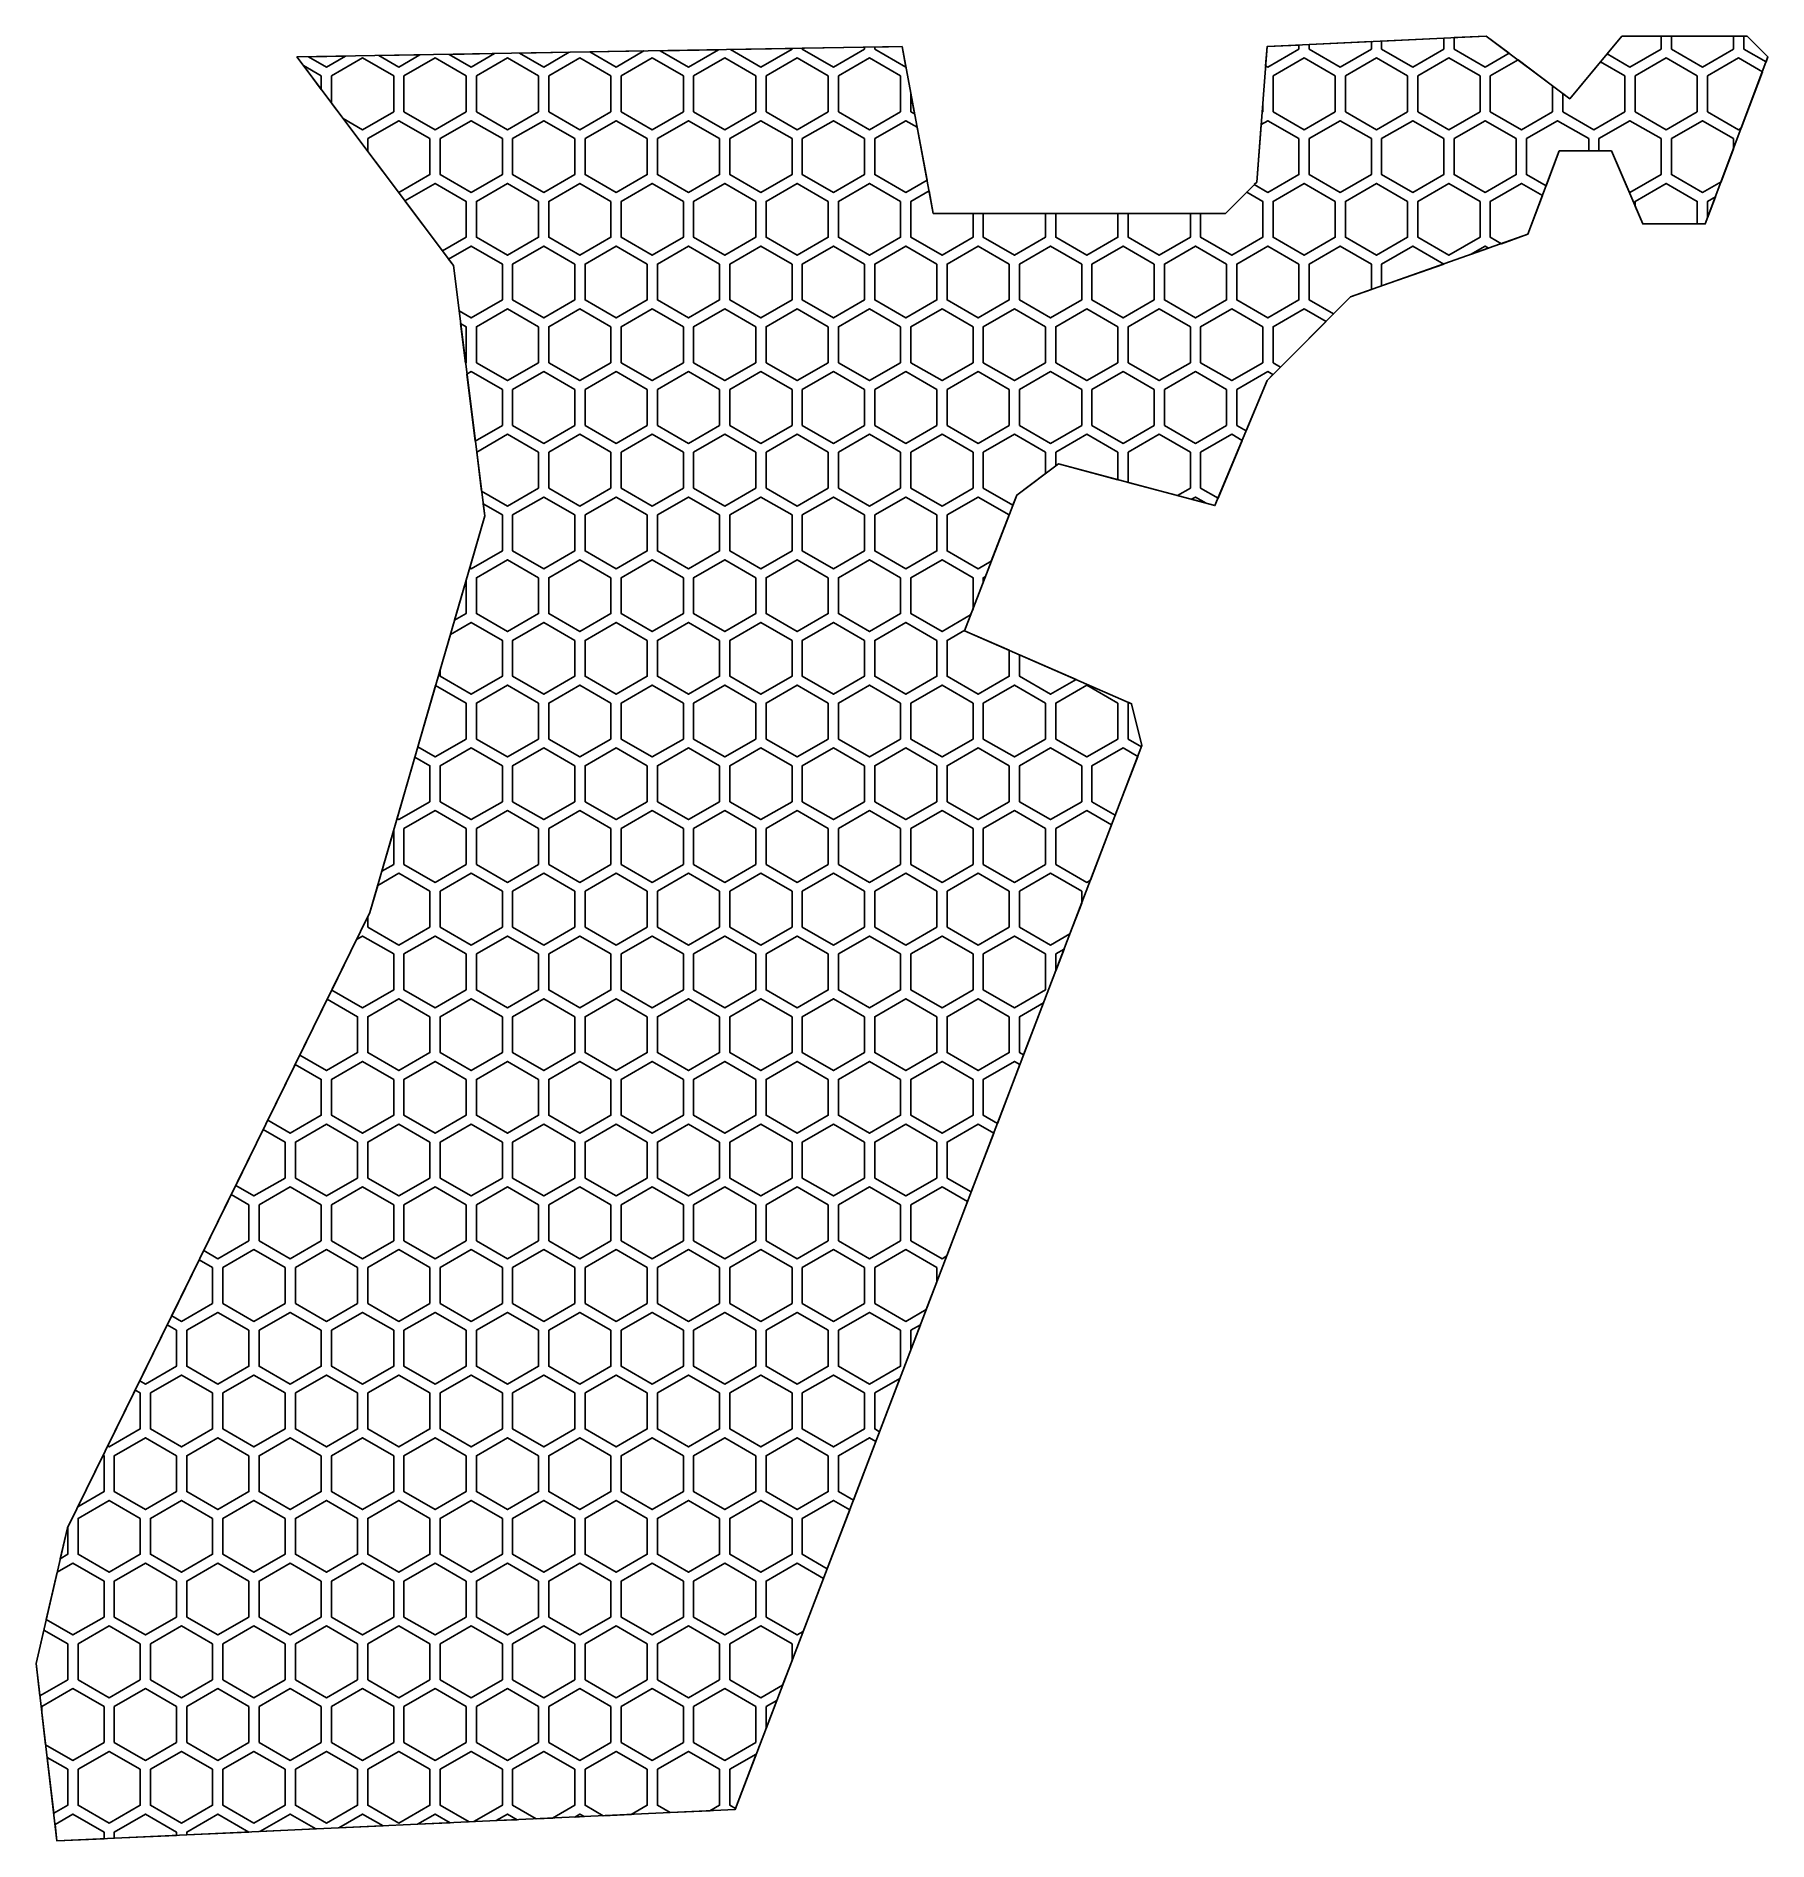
# Model space of a CAD drawing. Header units: millimetres. Extents: x 8.6 to 93.1, y 10.8 to 98.8.
import ezdxf

# ---------------------------------------------------------------- set-up
doc = ezdxf.new("R2010")
doc.units = ezdxf.units.MM
doc.layers.add('BORDER', color=3, linetype='Continuous')

msp = doc.modelspace()

# ---------------------------------------------------------------- linework, layer by layer
for points in [[(77.262, 98.693), (77.262, 98.157), (75.747, 97.282), (74.231, 98.157), (74.231, 98.549)], [(79.33, 98.792), (80.445, 97.956), (79.278, 97.282), (77.762, 98.157), (77.762, 98.717)], [(85.943, 98.792), (87.856, 98.792), (87.856, 98.157), (86.34, 97.282), (85.222, 97.927)], [(91.387, 98.792), (91.387, 98.157), (89.871, 97.282), (88.356, 98.157), (88.356, 98.792)], [(92.047, 98.792), (93.064, 97.774), (92.972, 97.53), (91.887, 98.157), (91.887, 98.792)], [(23.704, 97.815), (22.78, 97.282), (21.911, 97.784)], [(23.03, 95.523), (23.03, 96.849), (24.546, 97.724), (26.062, 96.849), (26.062, 95.099), (24.546, 94.224), (23.591, 94.775)], [(27.343, 97.878), (26.312, 97.282), (25.339, 97.843)], [(29.593, 96.849), (28.077, 97.724), (26.562, 96.849), (26.562, 95.099), (28.077, 94.224), (29.593, 95.099)], [(30.983, 97.941), (29.843, 97.282), (28.768, 97.902)], [(33.124, 96.849), (31.608, 97.724), (30.093, 96.849), (30.093, 95.099), (31.608, 94.224), (33.124, 95.099)], [(34.623, 98.003), (33.374, 97.282), (32.197, 97.961)], [(36.655, 96.849), (35.139, 97.724), (33.624, 96.849), (33.624, 95.099), (35.139, 94.224), (36.655, 95.099)], [(38.263, 98.066), (36.905, 97.282), (35.626, 98.021)], [(40.186, 96.849), (38.67, 97.724), (37.155, 96.849), (37.155, 95.099), (38.67, 94.224), (40.186, 95.099)], [(41.903, 98.129), (40.436, 97.282), (39.054, 98.08)], [(43.717, 96.849), (42.201, 97.724), (40.686, 96.849), (40.686, 95.099), (42.201, 94.224), (43.717, 95.099)], [(45.483, 98.191), (45.483, 98.157), (43.967, 97.282), (42.483, 98.139)], [(47.248, 96.849), (45.733, 97.724), (44.217, 96.849), (44.217, 95.099), (45.733, 94.224), (47.248, 95.099)], [(49.014, 98.251), (49.014, 98.157), (47.498, 97.282), (45.983, 98.157), (45.983, 98.199)], [(50.779, 96.849), (49.264, 97.724), (47.748, 96.849), (47.748, 95.099), (49.264, 94.224), (50.779, 95.099)], [(50.845, 98.283), (51.032, 97.284), (51.029, 97.282), (49.514, 98.157), (49.514, 98.26)], [(68.648, 98.283), (70.2, 98.357), (70.2, 98.157), (68.685, 97.282), (68.576, 97.345)], [(71.966, 96.849), (70.45, 97.724), (68.935, 96.849), (68.935, 95.099), (70.45, 94.224), (71.966, 95.099)], [(73.731, 98.525), (73.731, 98.157), (72.216, 97.282), (70.7, 98.157), (70.7, 98.381)], [(75.497, 96.849), (73.981, 97.724), (72.466, 96.849), (72.466, 95.099), (73.981, 94.224), (75.497, 95.099)], [(79.028, 96.849), (77.512, 97.724), (75.997, 96.849), (75.997, 95.099), (77.512, 94.224), (79.028, 95.099)], [(89.621, 96.849), (88.106, 97.724), (86.59, 96.849), (86.59, 95.099), (88.106, 94.224), (89.621, 95.099)], [(91.759, 94.295), (91.637, 94.224), (90.121, 95.099), (90.121, 96.849), (91.637, 97.724), (92.794, 97.056)], [(21.658, 97.353), (22.53, 96.849), (22.53, 96.189)], [(82.559, 96.37), (82.559, 95.099), (81.043, 94.224), (79.528, 95.099), (79.528, 96.849), (80.88, 97.629)], [(83.399, 95.74), (84.898, 97.538), (86.09, 96.849), (86.09, 95.099), (84.575, 94.224), (83.059, 95.099), (83.059, 95.995)], [(51.461, 94.994), (51.279, 95.099), (51.279, 95.965)], [(68.435, 95.51), (68.435, 95.099), (68.402, 95.08)], [(24.796, 93.169), (24.796, 93.791), (26.312, 94.666), (27.827, 93.791), (27.827, 92.041), (26.312, 91.166), (26.288, 91.18)], [(31.358, 93.791), (29.843, 94.666), (28.327, 93.791), (28.327, 92.041), (29.843, 91.166), (31.358, 92.041)], [(34.889, 93.791), (33.374, 94.666), (31.858, 93.791), (31.858, 92.041), (33.374, 91.166), (34.889, 92.041)], [(38.42, 93.791), (36.905, 94.666), (35.389, 93.791), (35.389, 92.041), (36.905, 91.166), (38.42, 92.041)], [(41.951, 93.791), (40.436, 94.666), (38.92, 93.791), (38.92, 92.041), (40.436, 91.166), (41.951, 92.041)], [(45.483, 93.791), (43.967, 94.666), (42.451, 93.791), (42.451, 92.041), (43.967, 91.166), (45.483, 92.041)], [(49.014, 93.791), (47.498, 94.666), (45.983, 93.791), (45.983, 92.041), (47.498, 91.166), (49.014, 92.041)], [(52.067, 91.765), (51.029, 91.166), (49.514, 92.041), (49.514, 93.791), (51.029, 94.666), (51.583, 94.346)], [(68.139, 91.67), (68.355, 94.476), (68.685, 94.666), (70.2, 93.791), (70.2, 92.041), (68.685, 91.166), (68.019, 91.55)], [(73.731, 93.791), (72.216, 94.666), (70.7, 93.791), (70.7, 92.041), (72.216, 91.166), (73.731, 92.041)], [(77.262, 93.791), (75.747, 94.666), (74.231, 93.791), (74.231, 92.041), (75.747, 91.166), (77.262, 92.041)], [(80.793, 93.791), (79.278, 94.666), (77.762, 93.791), (77.762, 92.041), (79.278, 91.166), (80.793, 92.041)], [(82.891, 93.196), (82.25, 91.489), (81.293, 92.041), (81.293, 93.791), (82.809, 94.666), (84.325, 93.791), (84.325, 93.196)], [(85.434, 93.196), (84.825, 93.196), (84.825, 93.791), (86.34, 94.666), (87.856, 93.791), (87.856, 92.041), (86.34, 91.166), (86.292, 91.194)], [(90.783, 91.693), (89.871, 91.166), (88.356, 92.041), (88.356, 93.791), (89.871, 94.666), (91.387, 93.791), (91.387, 93.301)], [(26.604, 90.758), (28.077, 91.608), (29.593, 90.733), (29.593, 88.983), (28.436, 88.315)], [(33.124, 90.733), (31.608, 91.608), (30.093, 90.733), (30.093, 88.983), (31.608, 88.108), (33.124, 88.983)], [(36.655, 90.733), (35.139, 91.608), (33.624, 90.733), (33.624, 88.983), (35.139, 88.108), (36.655, 88.983)], [(40.186, 90.733), (38.67, 91.608), (37.155, 90.733), (37.155, 88.983), (38.67, 88.108), (40.186, 88.983)], [(43.717, 90.733), (42.201, 91.608), (40.686, 90.733), (40.686, 88.983), (42.201, 88.108), (43.717, 88.983)], [(47.248, 90.733), (45.733, 91.608), (44.217, 90.733), (44.217, 88.983), (45.733, 88.108), (47.248, 88.983)], [(50.779, 90.733), (49.264, 91.608), (47.748, 90.733), (47.748, 88.983), (49.264, 88.108), (50.779, 88.983)], [(71.966, 90.733), (70.45, 91.608), (68.935, 90.733), (68.935, 88.983), (70.45, 88.108), (71.966, 88.983)], [(75.497, 90.733), (73.981, 91.608), (72.466, 90.733), (72.466, 88.983), (73.981, 88.108), (75.497, 88.983)], [(79.028, 90.733), (77.512, 91.608), (75.997, 90.733), (75.997, 88.983), (77.512, 88.108), (79.028, 88.983)], [(81.365, 89.127), (80.07, 88.67), (79.528, 88.983), (79.528, 90.733), (81.043, 91.608), (82.072, 91.014)], [(86.96, 89.636), (86.59, 90.499), (86.59, 90.733), (88.106, 91.608), (89.621, 90.733), (89.621, 89.636)], [(52.371, 90.144), (54.31, 90.144), (54.31, 88.983), (52.795, 88.108), (51.279, 88.983), (51.279, 90.733), (52.164, 91.244)], [(66.613, 90.144), (67.653, 91.184), (68.435, 90.733), (68.435, 88.983), (66.919, 88.108), (65.404, 88.983), (65.404, 90.144)], [(90.121, 89.927), (90.121, 90.733), (90.507, 90.956)], [(57.841, 90.144), (57.841, 88.983), (56.326, 88.108), (54.81, 88.983), (54.81, 90.144)], [(61.372, 90.144), (61.372, 88.983), (59.857, 88.108), (58.341, 88.983), (58.341, 90.144)], [(64.904, 90.144), (64.904, 88.983), (63.388, 88.108), (61.872, 88.983), (61.872, 90.144)], [(28.972, 87.601), (28.738, 87.912), (29.843, 88.55), (31.358, 87.675), (31.358, 85.925), (29.843, 85.05), (29.248, 85.393)], [(34.889, 87.675), (33.374, 88.55), (31.858, 87.675), (31.858, 85.925), (33.374, 85.05), (34.889, 85.925)], [(38.42, 87.675), (36.905, 88.55), (35.389, 87.675), (35.389, 85.925), (36.905, 85.05), (38.42, 85.925)], [(41.951, 87.675), (40.436, 88.55), (38.92, 87.675), (38.92, 85.925), (40.436, 85.05), (41.951, 85.925)], [(45.483, 87.675), (43.967, 88.55), (42.451, 87.675), (42.451, 85.925), (43.967, 85.05), (45.483, 85.925)], [(49.014, 87.675), (47.498, 88.55), (45.983, 87.675), (45.983, 85.925), (47.498, 85.05), (49.014, 85.925)], [(52.545, 87.675), (51.029, 88.55), (49.514, 87.675), (49.514, 85.925), (51.029, 85.05), (52.545, 85.925)], [(56.076, 87.675), (54.56, 88.55), (53.045, 87.675), (53.045, 85.925), (54.56, 85.05), (56.076, 85.925)], [(59.607, 87.675), (58.091, 88.55), (56.576, 87.675), (56.576, 85.925), (58.091, 85.05), (59.607, 85.925)], [(63.138, 87.675), (61.622, 88.55), (60.107, 87.675), (60.107, 85.925), (61.622, 85.05), (63.138, 85.925)], [(66.669, 87.675), (65.154, 88.55), (63.638, 87.675), (63.638, 85.925), (65.154, 85.05), (66.669, 85.925)], [(70.2, 87.675), (68.685, 88.55), (67.169, 87.675), (67.169, 85.925), (68.685, 85.05), (70.2, 85.925)], [(72.717, 86.075), (71.884, 85.242), (70.7, 85.925), (70.7, 87.675), (72.216, 88.55), (73.731, 87.675), (73.731, 86.433)], [(74.231, 86.609), (74.231, 87.675), (75.747, 88.55), (77.258, 87.678)], [(78.567, 88.139), (79.278, 88.55), (79.449, 88.451)], [(33.124, 84.617), (31.608, 85.492), (30.093, 84.617), (30.093, 82.867), (31.608, 81.992), (33.124, 82.867)], [(36.655, 84.617), (35.139, 85.492), (33.624, 84.617), (33.624, 82.867), (35.139, 81.992), (36.655, 82.867)], [(40.186, 84.617), (38.67, 85.492), (37.155, 84.617), (37.155, 82.867), (38.67, 81.992), (40.186, 82.867)], [(43.717, 84.617), (42.201, 85.492), (40.686, 84.617), (40.686, 82.867), (42.201, 81.992), (43.717, 82.867)], [(47.248, 84.617), (45.733, 85.492), (44.217, 84.617), (44.217, 82.867), (45.733, 81.992), (47.248, 82.867)], [(50.779, 84.617), (49.264, 85.492), (47.748, 84.617), (47.748, 82.867), (49.264, 81.992), (50.779, 82.867)], [(54.31, 84.617), (52.795, 85.492), (51.279, 84.617), (51.279, 82.867), (52.795, 81.992), (54.31, 82.867)], [(57.841, 84.617), (56.326, 85.492), (54.81, 84.617), (54.81, 82.867), (56.326, 81.992), (57.841, 82.867)], [(61.372, 84.617), (59.857, 85.492), (58.341, 84.617), (58.341, 82.867), (59.857, 81.992), (61.372, 82.867)], [(64.904, 84.617), (63.388, 85.492), (61.872, 84.617), (61.872, 82.867), (63.388, 81.992), (64.904, 82.867)], [(68.435, 84.617), (66.919, 85.492), (65.404, 84.617), (65.404, 82.867), (66.919, 81.992), (68.435, 82.867)], [(69.299, 82.657), (68.935, 82.867), (68.935, 84.617), (70.45, 85.492), (71.518, 84.876)], [(29.325, 84.771), (29.593, 84.617), (29.593, 82.867), (29.565, 82.851)], [(29.633, 82.313), (29.843, 82.434), (31.358, 81.559), (31.358, 79.809), (30.041, 79.048)], [(34.889, 81.559), (33.374, 82.434), (31.858, 81.559), (31.858, 79.809), (33.374, 78.934), (34.889, 79.809)], [(38.42, 81.559), (36.905, 82.434), (35.389, 81.559), (35.389, 79.809), (36.905, 78.934), (38.42, 79.809)], [(41.951, 81.559), (40.436, 82.434), (38.92, 81.559), (38.92, 79.809), (40.436, 78.934), (41.951, 79.809)], [(45.483, 81.559), (43.967, 82.434), (42.451, 81.559), (42.451, 79.809), (43.967, 78.934), (45.483, 79.809)], [(49.014, 81.559), (47.498, 82.434), (45.983, 81.559), (45.983, 79.809), (47.498, 78.934), (49.014, 79.809)], [(52.545, 81.559), (51.029, 82.434), (49.514, 81.559), (49.514, 79.809), (51.029, 78.934), (52.545, 79.809)], [(56.076, 81.559), (54.56, 82.434), (53.045, 81.559), (53.045, 79.809), (54.56, 78.934), (56.076, 79.809)], [(59.607, 81.559), (58.091, 82.434), (56.576, 81.559), (56.576, 79.809), (58.091, 78.934), (59.607, 79.809)], [(63.138, 81.559), (61.622, 82.434), (60.107, 81.559), (60.107, 79.809), (61.622, 78.934), (63.138, 79.809)], [(66.669, 81.559), (65.154, 82.434), (63.638, 81.559), (63.638, 79.809), (65.154, 78.934), (66.669, 79.809)], [(68.648, 82.006), (67.623, 79.547), (67.169, 79.809), (67.169, 81.559), (68.685, 82.434), (68.933, 82.291)], [(30.108, 78.51), (31.608, 79.376), (33.124, 78.501), (33.124, 76.751), (31.608, 75.876), (30.346, 76.605)], [(36.655, 78.501), (35.139, 79.376), (33.624, 78.501), (33.624, 76.751), (35.139, 75.876), (36.655, 76.751)], [(40.186, 78.501), (38.67, 79.376), (37.155, 78.501), (37.155, 76.751), (38.67, 75.876), (40.186, 76.751)], [(43.717, 78.501), (42.201, 79.376), (40.686, 78.501), (40.686, 76.751), (42.201, 75.876), (43.717, 76.751)], [(47.248, 78.501), (45.733, 79.376), (44.217, 78.501), (44.217, 76.751), (45.733, 75.876), (47.248, 76.751)], [(50.779, 78.501), (49.264, 79.376), (47.748, 78.501), (47.748, 76.751), (49.264, 75.876), (50.779, 76.751)], [(54.31, 78.501), (52.795, 79.376), (51.279, 78.501), (51.279, 76.751), (52.795, 75.876), (54.31, 76.751)], [(56.44, 76.41), (56.251, 75.919), (54.81, 76.751), (54.81, 78.501), (56.326, 79.376), (57.841, 78.501), (57.841, 77.461)], [(58.475, 77.936), (58.341, 77.836), (58.341, 78.501), (59.857, 79.376), (61.372, 78.501), (61.372, 77.163)], [(61.872, 77.03), (61.872, 78.501), (63.388, 79.376), (64.904, 78.501), (64.904, 76.751), (64.277, 76.389)], [(66.254, 76.26), (65.404, 76.751), (65.404, 78.501), (66.919, 79.376), (67.429, 79.081)], [(30.498, 75.393), (30.424, 75.982), (31.358, 75.443), (31.358, 73.693), (29.843, 72.818), (29.765, 72.863)], [(34.889, 75.443), (33.374, 76.318), (31.858, 75.443), (31.858, 73.693), (33.374, 72.818), (34.889, 73.693)], [(38.42, 75.443), (36.905, 76.318), (35.389, 75.443), (35.389, 73.693), (36.905, 72.818), (38.42, 73.693)], [(41.951, 75.443), (40.436, 76.318), (38.92, 75.443), (38.92, 73.693), (40.436, 72.818), (41.951, 73.693)], [(45.483, 75.443), (43.967, 76.318), (42.451, 75.443), (42.451, 73.693), (43.967, 72.818), (45.483, 73.693)], [(49.014, 75.443), (47.498, 76.318), (45.983, 75.443), (45.983, 73.693), (47.498, 72.818), (49.014, 73.693)], [(52.545, 75.443), (51.029, 76.318), (49.514, 75.443), (49.514, 73.693), (51.029, 72.818), (52.545, 73.693)], [(55.2, 73.188), (54.56, 72.818), (53.045, 73.693), (53.045, 75.443), (54.56, 76.318), (56.069, 75.447)], [(64.961, 76.207), (65.154, 76.318), (65.678, 76.015)], [(33.124, 72.385), (31.608, 73.26), (30.093, 72.385), (30.093, 70.635), (31.608, 69.76), (33.124, 70.635)], [(36.655, 72.385), (35.139, 73.26), (33.624, 72.385), (33.624, 70.635), (35.139, 69.76), (36.655, 70.635)], [(40.186, 72.385), (38.67, 73.26), (37.155, 72.385), (37.155, 70.635), (38.67, 69.76), (40.186, 70.635)], [(43.717, 72.385), (42.201, 73.26), (40.686, 72.385), (40.686, 70.635), (42.201, 69.76), (43.717, 70.635)], [(47.248, 72.385), (45.733, 73.26), (44.217, 72.385), (44.217, 70.635), (45.733, 69.76), (47.248, 70.635)], [(50.779, 72.385), (49.264, 73.26), (47.748, 72.385), (47.748, 70.635), (49.264, 69.76), (50.779, 70.635)], [(54.192, 70.567), (52.795, 69.76), (51.279, 70.635), (51.279, 72.385), (52.795, 73.26), (54.31, 72.385), (54.31, 70.873)], [(29.593, 72.266), (29.593, 70.635), (29.026, 70.308)], [(54.81, 72.173), (54.81, 72.385), (54.915, 72.445)], [(28.825, 69.614), (29.843, 70.202), (31.358, 69.327), (31.358, 67.577), (29.843, 66.702), (28.327, 67.577), (28.327, 67.894)], [(34.889, 69.327), (33.374, 70.202), (31.858, 69.327), (31.858, 67.577), (33.374, 66.702), (34.889, 67.577)], [(38.42, 69.327), (36.905, 70.202), (35.389, 69.327), (35.389, 67.577), (36.905, 66.702), (38.42, 67.577)], [(41.951, 69.327), (40.436, 70.202), (38.92, 69.327), (38.92, 67.577), (40.436, 66.702), (41.951, 67.577)], [(45.483, 69.327), (43.967, 70.202), (42.451, 69.327), (42.451, 67.577), (43.967, 66.702), (45.483, 67.577)], [(49.014, 69.327), (47.498, 70.202), (45.983, 69.327), (45.983, 67.577), (47.498, 66.702), (49.014, 67.577)], [(52.545, 69.327), (51.029, 70.202), (49.514, 69.327), (49.514, 67.577), (51.029, 66.702), (52.545, 67.577)], [(53.897, 69.797), (56.076, 68.844), (56.076, 67.577), (54.56, 66.702), (53.045, 67.577), (53.045, 69.327), (53.907, 69.825)], [(59.333, 67.419), (58.091, 66.702), (56.576, 67.577), (56.576, 68.625)], [(28.105, 67.128), (29.593, 66.269), (29.593, 64.519), (28.077, 63.644), (27.237, 64.129)], [(33.124, 66.269), (31.608, 67.144), (30.093, 66.269), (30.093, 64.519), (31.608, 63.644), (33.124, 64.519)], [(36.655, 66.269), (35.139, 67.144), (33.624, 66.269), (33.624, 64.519), (35.139, 63.644), (36.655, 64.519)], [(40.186, 66.269), (38.67, 67.144), (37.155, 66.269), (37.155, 64.519), (38.67, 63.644), (40.186, 64.519)], [(43.717, 66.269), (42.201, 67.144), (40.686, 66.269), (40.686, 64.519), (42.201, 63.644), (43.717, 64.519)], [(47.248, 66.269), (45.733, 67.144), (44.217, 66.269), (44.217, 64.519), (45.733, 63.644), (47.248, 64.519)], [(50.779, 66.269), (49.264, 67.144), (47.748, 66.269), (47.748, 64.519), (49.264, 63.644), (50.779, 64.519)], [(54.31, 66.269), (52.795, 67.144), (51.279, 66.269), (51.279, 64.519), (52.795, 63.644), (54.31, 64.519)], [(57.841, 66.269), (56.326, 67.144), (54.81, 66.269), (54.81, 64.519), (56.326, 63.644), (57.841, 64.519)], [(61.372, 66.269), (59.857, 67.144), (58.341, 66.269), (58.341, 64.519), (59.857, 63.644), (61.372, 64.519)], [(62.035, 66.237), (62.544, 64.202), (62.522, 64.144), (61.872, 64.519), (61.872, 66.269), (61.911, 66.291)], [(27.094, 63.634), (27.827, 63.211), (27.827, 61.461), (26.312, 60.586), (26.226, 60.635)], [(31.358, 63.211), (29.843, 64.086), (28.327, 63.211), (28.327, 61.461), (29.843, 60.586), (31.358, 61.461)], [(34.889, 63.211), (33.374, 64.086), (31.858, 63.211), (31.858, 61.461), (33.374, 60.586), (34.889, 61.461)], [(38.42, 63.211), (36.905, 64.086), (35.389, 63.211), (35.389, 61.461), (36.905, 60.586), (38.42, 61.461)], [(41.951, 63.211), (40.436, 64.086), (38.92, 63.211), (38.92, 61.461), (40.436, 60.586), (41.951, 61.461)], [(45.483, 63.211), (43.967, 64.086), (42.451, 63.211), (42.451, 61.461), (43.967, 60.586), (45.483, 61.461)], [(49.014, 63.211), (47.498, 64.086), (45.983, 63.211), (45.983, 61.461), (47.498, 60.586), (49.014, 61.461)], [(52.545, 63.211), (51.029, 64.086), (49.514, 63.211), (49.514, 61.461), (51.029, 60.586), (52.545, 61.461)], [(56.076, 63.211), (54.56, 64.086), (53.045, 63.211), (53.045, 61.461), (54.56, 60.586), (56.076, 61.461)], [(59.607, 63.211), (58.091, 64.086), (56.576, 63.211), (56.576, 61.461), (58.091, 60.586), (59.607, 61.461)], [(61.245, 60.804), (60.107, 61.461), (60.107, 63.211), (61.622, 64.086), (62.341, 63.671)], [(29.593, 60.153), (28.077, 61.028), (26.562, 60.153), (26.562, 58.403), (28.077, 57.528), (29.593, 58.403)], [(33.124, 60.153), (31.608, 61.028), (30.093, 60.153), (30.093, 58.403), (31.608, 57.528), (33.124, 58.403)], [(36.655, 60.153), (35.139, 61.028), (33.624, 60.153), (33.624, 58.403), (35.139, 57.528), (36.655, 58.403)], [(40.186, 60.153), (38.67, 61.028), (37.155, 60.153), (37.155, 58.403), (38.67, 57.528), (40.186, 58.403)], [(43.717, 60.153), (42.201, 61.028), (40.686, 60.153), (40.686, 58.403), (42.201, 57.528), (43.717, 58.403)], [(47.248, 60.153), (45.733, 61.028), (44.217, 60.153), (44.217, 58.403), (45.733, 57.528), (47.248, 58.403)], [(50.779, 60.153), (49.264, 61.028), (47.748, 60.153), (47.748, 58.403), (49.264, 57.528), (50.779, 58.403)], [(54.31, 60.153), (52.795, 61.028), (51.279, 60.153), (51.279, 58.403), (52.795, 57.528), (54.31, 58.403)], [(57.841, 60.153), (56.326, 61.028), (54.81, 60.153), (54.81, 58.403), (56.326, 57.528), (57.841, 58.403)], [(60.03, 57.628), (59.857, 57.528), (58.341, 58.403), (58.341, 60.153), (59.857, 61.028), (61.064, 60.331)], [(26.062, 60.068), (26.062, 58.403), (25.483, 58.069)], [(24.902, 56.063), (25.282, 57.376), (26.312, 57.97), (27.827, 57.095), (27.827, 55.345), (26.312, 54.47), (24.796, 55.345), (24.796, 55.847)], [(31.358, 57.095), (29.843, 57.97), (28.327, 57.095), (28.327, 55.345), (29.843, 54.47), (31.358, 55.345)], [(34.889, 57.095), (33.374, 57.97), (31.858, 57.095), (31.858, 55.345), (33.374, 54.47), (34.889, 55.345)], [(38.42, 57.095), (36.905, 57.97), (35.389, 57.095), (35.389, 55.345), (36.905, 54.47), (38.42, 55.345)], [(41.951, 57.095), (40.436, 57.97), (38.92, 57.095), (38.92, 55.345), (40.436, 54.47), (41.951, 55.345)], [(45.483, 57.095), (43.967, 57.97), (42.451, 57.095), (42.451, 55.345), (43.967, 54.47), (45.483, 55.345)], [(49.014, 57.095), (47.498, 57.97), (45.983, 57.095), (45.983, 55.345), (47.498, 54.47), (49.014, 55.345)], [(52.545, 57.095), (51.029, 57.97), (49.514, 57.095), (49.514, 55.345), (51.029, 54.47), (52.545, 55.345)], [(56.076, 57.095), (54.56, 57.97), (53.045, 57.095), (53.045, 55.345), (54.56, 54.47), (56.076, 55.345)], [(59.03, 55.012), (58.091, 54.47), (56.576, 55.345), (56.576, 57.095), (58.091, 57.97), (59.607, 57.095), (59.607, 56.521)], [(24.253, 54.743), (24.546, 54.912), (26.062, 54.037), (26.062, 52.287), (24.546, 51.412), (23.043, 52.28)], [(29.593, 54.037), (28.077, 54.912), (26.562, 54.037), (26.562, 52.287), (28.077, 51.412), (29.593, 52.287)], [(33.124, 54.037), (31.608, 54.912), (30.093, 54.037), (30.093, 52.287), (31.608, 51.412), (33.124, 52.287)], [(36.655, 54.037), (35.139, 54.912), (33.624, 54.037), (33.624, 52.287), (35.139, 51.412), (36.655, 52.287)], [(40.186, 54.037), (38.67, 54.912), (37.155, 54.037), (37.155, 52.287), (38.67, 51.412), (40.186, 52.287)], [(43.717, 54.037), (42.201, 54.912), (40.686, 54.037), (40.686, 52.287), (42.201, 51.412), (43.717, 52.287)], [(47.248, 54.037), (45.733, 54.912), (44.217, 54.037), (44.217, 52.287), (45.733, 51.412), (47.248, 52.287)], [(50.779, 54.037), (49.264, 54.912), (47.748, 54.037), (47.748, 52.287), (49.264, 51.412), (50.779, 52.287)], [(54.31, 54.037), (52.795, 54.912), (51.279, 54.037), (51.279, 52.287), (52.795, 51.412), (54.31, 52.287)], [(57.841, 54.037), (56.326, 54.912), (54.81, 54.037), (54.81, 52.287), (56.326, 51.412), (57.841, 52.287)], [(58.341, 53.211), (58.341, 54.037), (58.747, 54.271)], [(22.822, 51.83), (24.296, 50.979), (24.296, 49.229), (22.78, 48.354), (21.482, 49.104)], [(27.827, 50.979), (26.312, 51.854), (24.796, 50.979), (24.796, 49.229), (26.312, 48.354), (27.827, 49.229)], [(31.358, 50.979), (29.843, 51.854), (28.327, 50.979), (28.327, 49.229), (29.843, 48.354), (31.358, 49.229)], [(34.889, 50.979), (33.374, 51.854), (31.858, 50.979), (31.858, 49.229), (33.374, 48.354), (34.889, 49.229)], [(38.42, 50.979), (36.905, 51.854), (35.389, 50.979), (35.389, 49.229), (36.905, 48.354), (38.42, 49.229)], [(41.951, 50.979), (40.436, 51.854), (38.92, 50.979), (38.92, 49.229), (40.436, 48.354), (41.951, 49.229)], [(45.483, 50.979), (43.967, 51.854), (42.451, 50.979), (42.451, 49.229), (43.967, 48.354), (45.483, 49.229)], [(49.014, 50.979), (47.498, 51.854), (45.983, 50.979), (45.983, 49.229), (47.498, 48.354), (49.014, 49.229)], [(52.545, 50.979), (51.029, 51.854), (49.514, 50.979), (49.514, 49.229), (51.029, 48.354), (52.545, 49.229)], [(56.076, 50.979), (54.56, 51.854), (53.045, 50.979), (53.045, 49.229), (54.56, 48.354), (56.076, 49.229)], [(56.775, 49.114), (56.576, 49.229), (56.576, 50.979), (57.746, 51.655)], [(21.261, 48.654), (22.53, 47.921), (22.53, 46.171), (21.015, 45.296), (19.92, 45.928)], [(26.062, 47.921), (24.546, 48.796), (23.03, 47.921), (23.03, 46.171), (24.546, 45.296), (26.062, 46.171)], [(29.593, 47.921), (28.077, 48.796), (26.562, 47.921), (26.562, 46.171), (28.077, 45.296), (29.593, 46.171)], [(33.124, 47.921), (31.608, 48.796), (30.093, 47.921), (30.093, 46.171), (31.608, 45.296), (33.124, 46.171)], [(36.655, 47.921), (35.139, 48.796), (33.624, 47.921), (33.624, 46.171), (35.139, 45.296), (36.655, 46.171)], [(40.186, 47.921), (38.67, 48.796), (37.155, 47.921), (37.155, 46.171), (38.67, 45.296), (40.186, 46.171)], [(43.717, 47.921), (42.201, 48.796), (40.686, 47.921), (40.686, 46.171), (42.201, 45.296), (43.717, 46.171)], [(47.248, 47.921), (45.733, 48.796), (44.217, 47.921), (44.217, 46.171), (45.733, 45.296), (47.248, 46.171)], [(50.779, 47.921), (49.264, 48.796), (47.748, 47.921), (47.748, 46.171), (49.264, 45.296), (50.779, 46.171)], [(54.31, 47.921), (52.795, 48.796), (51.279, 47.921), (51.279, 46.171), (52.795, 45.296), (54.31, 46.171)], [(55.498, 45.774), (54.81, 46.171), (54.81, 47.921), (56.326, 48.796), (56.594, 48.641)], [(19.699, 45.478), (20.765, 44.863), (20.765, 43.113), (19.249, 42.238), (18.359, 42.752)], [(24.296, 44.863), (22.78, 45.738), (21.265, 44.863), (21.265, 43.113), (22.78, 42.238), (24.296, 43.113)], [(27.827, 44.863), (26.312, 45.738), (24.796, 44.863), (24.796, 43.113), (26.312, 42.238), (27.827, 43.113)], [(31.358, 44.863), (29.843, 45.738), (28.327, 44.863), (28.327, 43.113), (29.843, 42.238), (31.358, 43.113)], [(34.889, 44.863), (33.374, 45.738), (31.858, 44.863), (31.858, 43.113), (33.374, 42.238), (34.889, 43.113)], [(38.42, 44.863), (36.905, 45.738), (35.389, 44.863), (35.389, 43.113), (36.905, 42.238), (38.42, 43.113)], [(41.951, 44.863), (40.436, 45.738), (38.92, 44.863), (38.92, 43.113), (40.436, 42.238), (41.951, 43.113)], [(45.483, 44.863), (43.967, 45.738), (42.451, 44.863), (42.451, 43.113), (43.967, 42.238), (45.483, 43.113)], [(49.014, 44.863), (47.498, 45.738), (45.983, 44.863), (45.983, 43.113), (47.498, 42.238), (49.014, 43.113)], [(52.545, 44.863), (51.029, 45.738), (49.514, 44.863), (49.514, 43.113), (51.029, 42.238), (52.545, 43.113)], [(54.221, 42.434), (53.045, 43.113), (53.045, 44.863), (54.56, 45.738), (55.317, 45.301)], [(18.138, 42.302), (18.999, 41.805), (18.999, 40.055), (17.484, 39.18), (16.798, 39.576)], [(22.53, 41.805), (21.015, 42.68), (19.499, 41.805), (19.499, 40.055), (21.015, 39.18), (22.53, 40.055)], [(26.062, 41.805), (24.546, 42.68), (23.03, 41.805), (23.03, 40.055), (24.546, 39.18), (26.062, 40.055)], [(29.593, 41.805), (28.077, 42.68), (26.562, 41.805), (26.562, 40.055), (28.077, 39.18), (29.593, 40.055)], [(33.124, 41.805), (31.608, 42.68), (30.093, 41.805), (30.093, 40.055), (31.608, 39.18), (33.124, 40.055)], [(36.655, 41.805), (35.139, 42.68), (33.624, 41.805), (33.624, 40.055), (35.139, 39.18), (36.655, 40.055)], [(40.186, 41.805), (38.67, 42.68), (37.155, 41.805), (37.155, 40.055), (38.67, 39.18), (40.186, 40.055)], [(43.717, 41.805), (42.201, 42.68), (40.686, 41.805), (40.686, 40.055), (42.201, 39.18), (43.717, 40.055)], [(47.248, 41.805), (45.733, 42.68), (44.217, 41.805), (44.217, 40.055), (45.733, 39.18), (47.248, 40.055)], [(50.779, 41.805), (49.264, 42.68), (47.748, 41.805), (47.748, 40.055), (49.264, 39.18), (50.779, 40.055)], [(53.028, 39.315), (52.795, 39.18), (51.279, 40.055), (51.279, 41.805), (52.795, 42.68), (54.04, 41.961)], [(20.765, 38.747), (19.249, 39.622), (17.734, 38.747), (17.734, 36.997), (19.249, 36.122), (20.765, 36.997)], [(24.296, 38.747), (22.78, 39.622), (21.265, 38.747), (21.265, 36.997), (22.78, 36.122), (24.296, 36.997)], [(27.827, 38.747), (26.312, 39.622), (24.796, 38.747), (24.796, 36.997), (26.312, 36.122), (27.827, 36.997)], [(31.358, 38.747), (29.843, 39.622), (28.327, 38.747), (28.327, 36.997), (29.843, 36.122), (31.358, 36.997)], [(34.889, 38.747), (33.374, 39.622), (31.858, 38.747), (31.858, 36.997), (33.374, 36.122), (34.889, 36.997)], [(38.42, 38.747), (36.905, 39.622), (35.389, 38.747), (35.389, 36.997), (36.905, 36.122), (38.42, 36.997)], [(41.951, 38.747), (40.436, 39.622), (38.92, 38.747), (38.92, 36.997), (40.436, 36.122), (41.951, 36.997)], [(45.483, 38.747), (43.967, 39.622), (42.451, 38.747), (42.451, 36.997), (43.967, 36.122), (45.483, 36.997)], [(49.014, 38.747), (47.498, 39.622), (45.983, 38.747), (45.983, 36.997), (47.498, 36.122), (49.014, 36.997)], [(52.028, 36.698), (51.029, 36.122), (49.514, 36.997), (49.514, 38.747), (51.029, 39.622), (52.545, 38.747), (52.545, 38.05)], [(16.577, 39.126), (17.234, 38.747), (17.234, 36.997), (15.718, 36.122), (15.237, 36.4)], [(18.999, 35.689), (17.484, 36.564), (15.968, 35.689), (15.968, 33.939), (17.484, 33.064), (18.999, 33.939)], [(22.53, 35.689), (21.015, 36.564), (19.499, 35.689), (19.499, 33.939), (21.015, 33.064), (22.53, 33.939)], [(26.062, 35.689), (24.546, 36.564), (23.03, 35.689), (23.03, 33.939), (24.546, 33.064), (26.062, 33.939)], [(29.593, 35.689), (28.077, 36.564), (26.562, 35.689), (26.562, 33.939), (28.077, 33.064), (29.593, 33.939)], [(33.124, 35.689), (31.608, 36.564), (30.093, 35.689), (30.093, 33.939), (31.608, 33.064), (33.124, 33.939)], [(36.655, 35.689), (35.139, 36.564), (33.624, 35.689), (33.624, 33.939), (35.139, 33.064), (36.655, 33.939)], [(40.186, 35.689), (38.67, 36.564), (37.155, 35.689), (37.155, 33.939), (38.67, 33.064), (40.186, 33.939)], [(43.717, 35.689), (42.201, 36.564), (40.686, 35.689), (40.686, 33.939), (42.201, 33.064), (43.717, 33.939)], [(47.248, 35.689), (45.733, 36.564), (44.217, 35.689), (44.217, 33.939), (45.733, 33.064), (47.248, 33.939)], [(50.779, 35.689), (49.264, 36.564), (47.748, 35.689), (47.748, 33.939), (49.264, 33.064), (50.779, 33.939)], [(15.016, 35.95), (15.468, 35.689), (15.468, 33.939), (13.953, 33.064), (13.676, 33.224)], [(51.279, 34.74), (51.279, 35.689), (51.745, 35.957)], [(17.234, 32.631), (15.718, 33.506), (14.203, 32.631), (14.203, 30.881), (15.718, 30.006), (17.234, 30.881)], [(20.765, 32.631), (19.249, 33.506), (17.734, 32.631), (17.734, 30.881), (19.249, 30.006), (20.765, 30.881)], [(24.296, 32.631), (22.78, 33.506), (21.265, 32.631), (21.265, 30.881), (22.78, 30.006), (24.296, 30.881)], [(27.827, 32.631), (26.312, 33.506), (24.796, 32.631), (24.796, 30.881), (26.312, 30.006), (27.827, 30.881)], [(31.358, 32.631), (29.843, 33.506), (28.327, 32.631), (28.327, 30.881), (29.843, 30.006), (31.358, 30.881)], [(34.889, 32.631), (33.374, 33.506), (31.858, 32.631), (31.858, 30.881), (33.374, 30.006), (34.889, 30.881)], [(38.42, 32.631), (36.905, 33.506), (35.389, 32.631), (35.389, 30.881), (36.905, 30.006), (38.42, 30.881)], [(41.951, 32.631), (40.436, 33.506), (38.92, 32.631), (38.92, 30.881), (40.436, 30.006), (41.951, 30.881)], [(45.483, 32.631), (43.967, 33.506), (42.451, 32.631), (42.451, 30.881), (43.967, 30.006), (45.483, 30.881)], [(49.014, 32.631), (47.498, 33.506), (45.983, 32.631), (45.983, 30.881), (47.498, 30.006), (49.014, 30.881)], [(13.455, 32.774), (13.703, 32.631), (13.703, 30.881), (12.187, 30.006), (12.115, 30.047)], [(49.751, 30.744), (49.514, 30.881), (49.514, 32.631), (50.744, 33.341)], [(15.468, 29.573), (13.953, 30.448), (12.437, 29.573), (12.437, 27.823), (13.953, 26.948), (15.468, 27.823)], [(18.999, 29.573), (17.484, 30.448), (15.968, 29.573), (15.968, 27.823), (17.484, 26.948), (18.999, 27.823)], [(22.53, 29.573), (21.015, 30.448), (19.499, 29.573), (19.499, 27.823), (21.015, 26.948), (22.53, 27.823)], [(26.062, 29.573), (24.546, 30.448), (23.03, 29.573), (23.03, 27.823), (24.546, 26.948), (26.062, 27.823)], [(29.593, 29.573), (28.077, 30.448), (26.562, 29.573), (26.562, 27.823), (28.077, 26.948), (29.593, 27.823)], [(33.124, 29.573), (31.608, 30.448), (30.093, 29.573), (30.093, 27.823), (31.608, 26.948), (33.124, 27.823)], [(36.655, 29.573), (35.139, 30.448), (33.624, 29.573), (33.624, 27.823), (35.139, 26.948), (36.655, 27.823)], [(40.186, 29.573), (38.67, 30.448), (37.155, 29.573), (37.155, 27.823), (38.67, 26.948), (40.186, 27.823)], [(43.717, 29.573), (42.201, 30.448), (40.686, 29.573), (40.686, 27.823), (42.201, 26.948), (43.717, 27.823)], [(47.248, 29.573), (45.733, 30.448), (44.217, 29.573), (44.217, 27.823), (45.733, 26.948), (47.248, 27.823)], [(48.474, 27.404), (47.748, 27.823), (47.748, 29.573), (49.264, 30.448), (49.57, 30.271)], [(11.894, 29.598), (11.937, 29.573), (11.937, 27.823), (10.659, 27.085)], [(13.703, 26.515), (12.187, 27.39), (10.672, 26.515), (10.672, 24.765), (12.187, 23.89), (13.703, 24.765)], [(17.234, 26.515), (15.718, 27.39), (14.203, 26.515), (14.203, 24.765), (15.718, 23.89), (17.234, 24.765)], [(20.765, 26.515), (19.249, 27.39), (17.734, 26.515), (17.734, 24.765), (19.249, 23.89), (20.765, 24.765)], [(24.296, 26.515), (22.78, 27.39), (21.265, 26.515), (21.265, 24.765), (22.78, 23.89), (24.296, 24.765)], [(27.827, 26.515), (26.312, 27.39), (24.796, 26.515), (24.796, 24.765), (26.312, 23.89), (27.827, 24.765)], [(31.358, 26.515), (29.843, 27.39), (28.327, 26.515), (28.327, 24.765), (29.843, 23.89), (31.358, 24.765)], [(34.889, 26.515), (33.374, 27.39), (31.858, 26.515), (31.858, 24.765), (33.374, 23.89), (34.889, 24.765)], [(38.42, 26.515), (36.905, 27.39), (35.389, 26.515), (35.389, 24.765), (36.905, 23.89), (38.42, 24.765)], [(41.951, 26.515), (40.436, 27.39), (38.92, 26.515), (38.92, 24.765), (40.436, 23.89), (41.951, 24.765)], [(45.483, 26.515), (43.967, 27.39), (42.451, 26.515), (42.451, 24.765), (43.967, 23.89), (45.483, 24.765)], [(47.197, 24.064), (45.983, 24.765), (45.983, 26.515), (47.498, 27.39), (48.293, 26.931)], [(10.151, 26.052), (10.172, 26.094), (10.172, 24.765), (9.805, 24.553)], [(9.651, 23.887), (10.422, 24.332), (11.937, 23.457), (11.937, 21.707), (10.422, 20.832), (9.12, 21.583)], [(15.468, 23.457), (13.953, 24.332), (12.437, 23.457), (12.437, 21.707), (13.953, 20.832), (15.468, 21.707)], [(18.999, 23.457), (17.484, 24.332), (15.968, 23.457), (15.968, 21.707), (17.484, 20.832), (18.999, 21.707)], [(22.53, 23.457), (21.015, 24.332), (19.499, 23.457), (19.499, 21.707), (21.015, 20.832), (22.53, 21.707)], [(26.062, 23.457), (24.546, 24.332), (23.03, 23.457), (23.03, 21.707), (24.546, 20.832), (26.062, 21.707)], [(29.593, 23.457), (28.077, 24.332), (26.562, 23.457), (26.562, 21.707), (28.077, 20.832), (29.593, 21.707)], [(33.124, 23.457), (31.608, 24.332), (30.093, 23.457), (30.093, 21.707), (31.608, 20.832), (33.124, 21.707)], [(36.655, 23.457), (35.139, 24.332), (33.624, 23.457), (33.624, 21.707), (35.139, 20.832), (36.655, 21.707)], [(40.186, 23.457), (38.67, 24.332), (37.155, 23.457), (37.155, 21.707), (38.67, 20.832), (40.186, 21.707)], [(43.717, 23.457), (42.201, 24.332), (40.686, 23.457), (40.686, 21.707), (42.201, 20.832), (43.717, 21.707)], [(46.026, 21.001), (45.733, 20.832), (44.217, 21.707), (44.217, 23.457), (45.733, 24.332), (47.016, 23.591)], [(13.703, 20.399), (12.187, 21.274), (10.672, 20.399), (10.672, 18.649), (12.187, 17.774), (13.703, 18.649)], [(17.234, 20.399), (15.718, 21.274), (14.203, 20.399), (14.203, 18.649), (15.718, 17.774), (17.234, 18.649)], [(20.765, 20.399), (19.249, 21.274), (17.734, 20.399), (17.734, 18.649), (19.249, 17.774), (20.765, 18.649)], [(24.296, 20.399), (22.78, 21.274), (21.265, 20.399), (21.265, 18.649), (22.78, 17.774), (24.296, 18.649)], [(27.827, 20.399), (26.312, 21.274), (24.796, 20.399), (24.796, 18.649), (26.312, 17.774), (27.827, 18.649)], [(31.358, 20.399), (29.843, 21.274), (28.327, 20.399), (28.327, 18.649), (29.843, 17.774), (31.358, 18.649)], [(34.889, 20.399), (33.374, 21.274), (31.858, 20.399), (31.858, 18.649), (33.374, 17.774), (34.889, 18.649)], [(38.42, 20.399), (36.905, 21.274), (35.389, 20.399), (35.389, 18.649), (36.905, 17.774), (38.42, 18.649)], [(41.951, 20.399), (40.436, 21.274), (38.92, 20.399), (38.92, 18.649), (40.436, 17.774), (41.951, 18.649)], [(45.026, 18.385), (43.967, 17.774), (42.451, 18.649), (42.451, 20.399), (43.967, 21.274), (45.483, 20.399), (45.483, 19.58)], [(8.625, 19.439), (9.002, 21.074), (10.172, 20.399), (10.172, 18.649), (8.81, 17.863)], [(8.906, 17.05), (8.906, 17.341), (10.422, 18.216), (11.937, 17.341), (11.937, 15.591), (10.422, 14.716), (9.09, 15.484)], [(15.468, 17.341), (13.953, 18.216), (12.437, 17.341), (12.437, 15.591), (13.953, 14.716), (15.468, 15.591)], [(18.999, 17.341), (17.484, 18.216), (15.968, 17.341), (15.968, 15.591), (17.484, 14.716), (18.999, 15.591)], [(22.53, 17.341), (21.015, 18.216), (19.499, 17.341), (19.499, 15.591), (21.015, 14.716), (22.53, 15.591)], [(26.062, 17.341), (24.546, 18.216), (23.03, 17.341), (23.03, 15.591), (24.546, 14.716), (26.062, 15.591)], [(29.593, 17.341), (28.077, 18.216), (26.562, 17.341), (26.562, 15.591), (28.077, 14.716), (29.593, 15.591)], [(33.124, 17.341), (31.608, 18.216), (30.093, 17.341), (30.093, 15.591), (31.608, 14.716), (33.124, 15.591)], [(36.655, 17.341), (35.139, 18.216), (33.624, 17.341), (33.624, 15.591), (35.139, 14.716), (36.655, 15.591)], [(40.186, 17.341), (38.67, 18.216), (37.155, 17.341), (37.155, 15.591), (38.67, 14.716), (40.186, 15.591)], [(43.717, 17.341), (42.201, 18.216), (40.686, 17.341), (40.686, 15.591), (42.201, 14.716), (43.717, 15.591)], [(44.217, 16.27), (44.217, 17.341), (44.742, 17.644)], [(13.703, 14.283), (12.187, 15.158), (10.672, 14.283), (10.672, 12.533), (12.187, 11.658), (13.703, 12.533)], [(17.234, 14.283), (15.718, 15.158), (14.203, 14.283), (14.203, 12.533), (15.718, 11.658), (17.234, 12.533)], [(20.765, 14.283), (19.249, 15.158), (17.734, 14.283), (17.734, 12.533), (19.249, 11.658), (20.765, 12.533)], [(24.296, 14.283), (22.78, 15.158), (21.265, 14.283), (21.265, 12.533), (22.78, 11.658), (24.296, 12.533)], [(27.827, 14.283), (26.312, 15.158), (24.796, 14.283), (24.796, 12.533), (26.312, 11.658), (27.827, 12.533)], [(29.736, 11.719), (28.327, 12.533), (28.327, 14.283), (29.843, 15.158), (31.358, 14.283), (31.358, 12.533), (29.967, 11.73)], [(33.006, 11.87), (31.858, 12.533), (31.858, 14.283), (33.374, 15.158), (34.889, 14.283), (34.889, 12.533), (33.805, 11.907)], [(36.276, 12.021), (35.389, 12.533), (35.389, 14.283), (36.905, 15.158), (38.42, 14.283), (38.42, 12.533), (37.643, 12.084)], [(39.545, 12.172), (38.92, 12.533), (38.92, 14.283), (40.436, 15.158), (41.951, 14.283), (41.951, 12.533), (41.481, 12.261)], [(42.727, 12.374), (42.451, 12.533), (42.451, 14.283), (43.742, 15.028)], [(9.163, 14.865), (10.172, 14.283), (10.172, 12.533), (9.484, 12.136)], [(9.642, 10.792), (9.548, 11.595), (10.422, 12.1), (11.937, 11.225), (11.937, 10.898)], [(12.437, 10.921), (12.437, 11.225), (13.953, 12.1), (15.468, 11.225), (15.468, 11.061)], [(15.968, 11.084), (15.968, 11.225), (17.484, 12.1), (18.999, 11.225), (18.999, 11.224)], [(19.541, 11.249), (21.015, 12.1), (22.271, 11.375)], [(23.379, 11.426), (24.546, 12.1), (25.541, 11.525)], [(27.216, 11.603), (28.077, 12.1), (28.81, 11.676)], [(31.054, 11.78), (31.608, 12.1), (32.08, 11.827)], [(34.892, 11.957), (35.139, 12.1), (35.35, 11.978)]]:
    msp.add_lwpolyline(points, close=True)
at = {"layer": 'BORDER'}
msp.add_lwpolyline([(92.047, 98.792), (85.943, 98.792), (83.399, 95.74), (79.33, 98.792), (68.648, 98.283), (68.139, 91.67), (66.613, 90.144), (52.371, 90.144), (50.845, 98.283), (21.342, 97.774), (28.972, 87.601), (30.498, 75.393), (24.902, 56.063), (10.151, 26.052), (8.625, 19.439), (9.642, 10.792), (42.706, 12.318), (62.544, 64.202), (62.035, 66.237), (53.897, 69.797), (56.44, 76.41), (58.475, 77.936), (66.105, 75.901), (68.648, 82.006), (72.717, 86.075), (81.365, 89.127), (82.891, 93.196), (85.434, 93.196), (86.96, 89.636), (90.012, 89.636), (93.064, 97.774), (92.047, 98.792)], close=True, dxfattribs=at)

doc.saveas('drawing.dxf')
